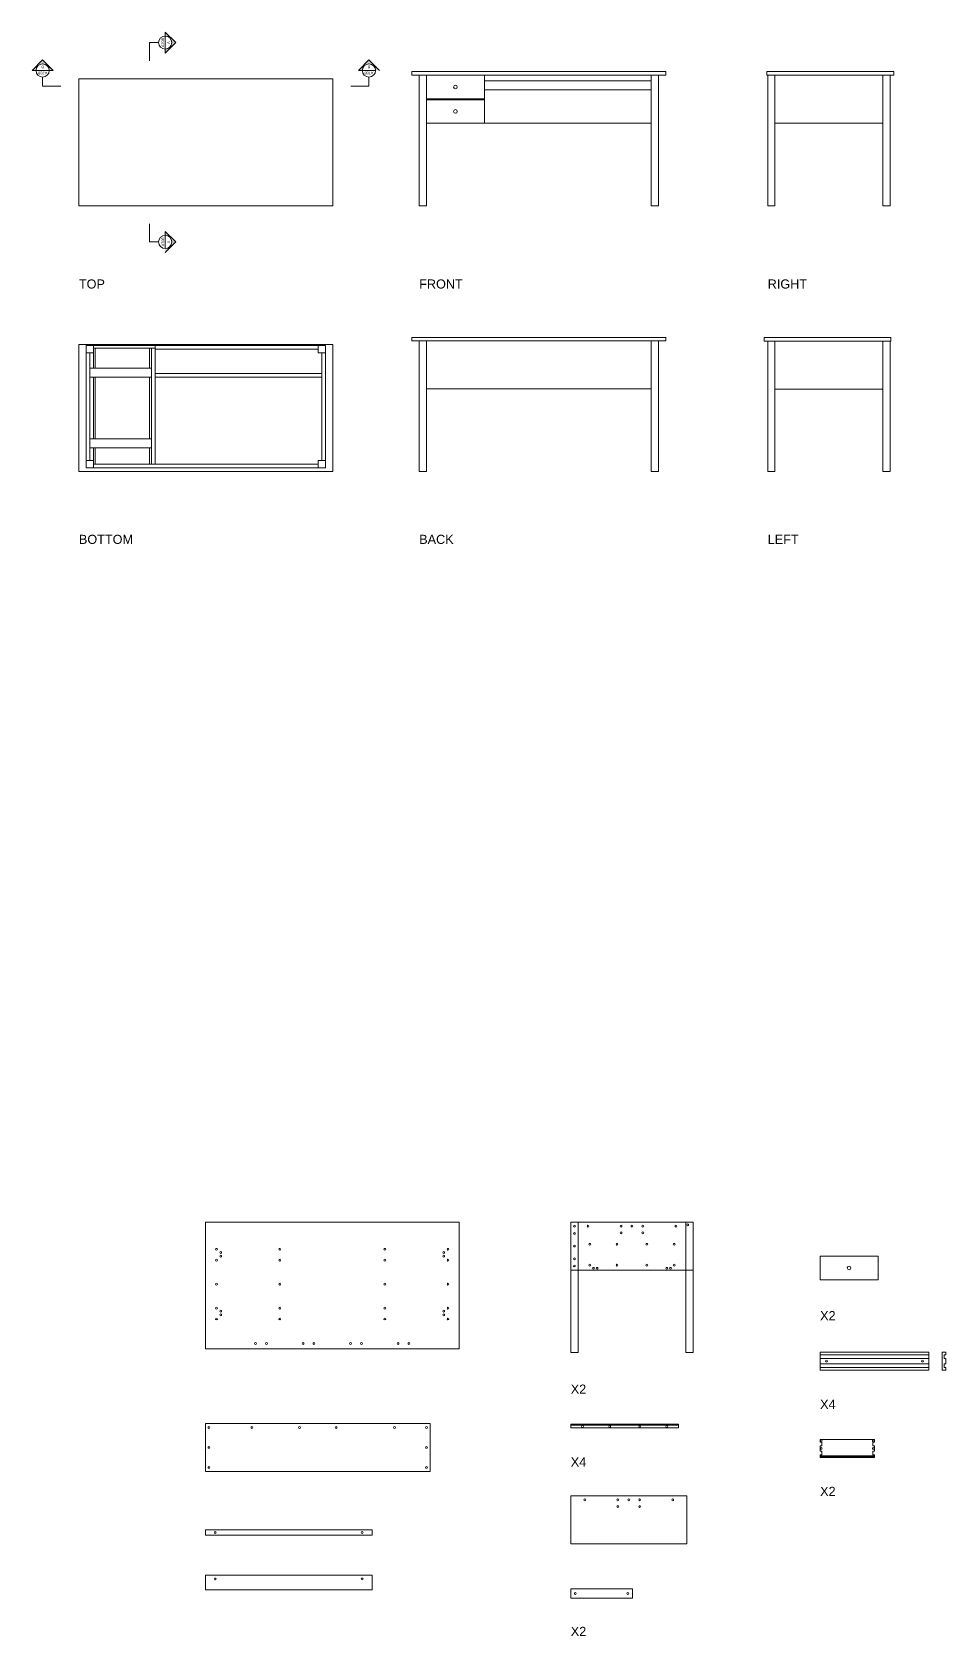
# Model space of a CAD drawing. Header units: inches. Extents: x -12 to 1445, y 6 to 914.
# Drawn here: x -12 to 492, y 6 to 891 of the extents above; entities that cross this region are included whole.
import ezdxf
from ezdxf.enums import TextEntityAlignment as Align

# ---------------------------------------------------------------- set-up
doc = ezdxf.new("R2010")
doc.units = ezdxf.units.IN
doc.header["$MEASUREMENT"] = 0
doc.layers.get('0').update_dxf_attribs({"lineweight": 20})
for name, color, linetype, lineweight in [('A-ANNO-SYMB', 3, 'Continuous', 18), ('G-ANNO-TEXT', 3, 'Continuous', 18), ('Viti', 4, 'Continuous', 18)]:
    doc.layers.add(name, color=color, linetype=linetype, lineweight=lineweight)
doc.styles.add('ARIAL', font='Arial.ttf')
doc.styles.get("Standard").update_dxf_attribs({"font": 'Arial.ttf'})

msp = doc.modelspace()

# ---------------------------------------------------------------- hatches: boundary and pattern name
at = {"layer": 'A-ANNO-SYMB', "linetype": 'Continuous', "lineweight": 20}
h = msp.add_hatch(color=256, dxfattribs=at)
h.dxf.hatch_style = 1
h.paths.add_polyline_path([(61.33, 879.3), (61.33, 881.5, 1), (61.33, 888.74), (61.33, 890.93), (67.18, 885.12)])
h = msp.add_hatch(color=256, dxfattribs=at)
h.dxf.hatch_style = 1
h.paths.add_polyline_path([(-0.48, 869.74), (-2.67, 869.74, 1), (-9.91, 869.74), (-12.11, 869.74), (-6.29, 875.59)])
h = msp.add_hatch(color=256, dxfattribs=at)
h.dxf.hatch_style = 1
h.paths.add_polyline_path([(179.52, 869.74), (177.33, 869.74, 1), (170.09, 869.74), (167.89, 869.74), (173.71, 875.59)])
h = msp.add_hatch(color=256, dxfattribs=at)
h.dxf.hatch_style = 1
h.paths.add_polyline_path([(61.33, 769.3), (61.33, 771.5, 1), (61.33, 778.74), (61.33, 780.93), (67.18, 775.12)])

# ---------------------------------------------------------------- linework, layer by layer
at = {"linetype": 'Continuous', "lineweight": 20}
for p, q in [((61.33, 881.5), (61.33, 888.74)), ((-2.67, 869.74), (-9.91, 869.74)), ((177.33, 869.74), (170.09, 869.74)), ((61.33, 771.5), (61.33, 778.74))]:
    msp.add_line(p, q, dxfattribs=at)
for p, q in [((197.4, 869.12), (337.4, 869.12)), ((197.4, 869.12), (197.4, 867.12)), ((337.4, 867.12), (337.4, 869.12)), ((463.14, 869.1), (393.14, 869.1)), ((393.14, 869.1), (393.14, 867.1)), ((463.14, 867.1), (463.14, 869.1)), ((153.71, 865.12), (145.71, 865.12)), ((197.4, 867.12), (337.4, 867.12)), ((201.4, 867.12), (201.4, 795.12)), ((205.4, 795.12), (205.4, 867.12)), ((205.4, 840.62), (205.4, 867.12)), ((237.4, 867.12), (237.4, 840.62)), ((237.4, 864.12), (329.4, 864.12)), ((237.4, 859.12), (329.4, 859.12)), ((329.4, 795.1), (329.4, 867.1)), ((333.4, 867.12), (333.4, 795.1)), ((393.14, 867.1), (463.14, 867.1)), ((393.14, 867.1), (393.64, 867.1)), ((393.64, 840.6), (393.64, 867.1)), ((393.64, 795.1), (393.64, 867.1)), ((397.64, 867.1), (397.64, 795.1)), ((457.14, 795.1), (457.14, 867.1)), ((461.14, 867.1), (461.14, 840.6)), ((461.14, 867.1), (461.14, 795.1)), ((205.4, 854.12), (237.4, 854.12)), ((205.4, 853.62), (237.4, 853.62)), ((245.4, 840.62), (205.4, 840.62)), ((245.4, 840.62), (329.4, 840.62)), ((457.14, 840.6), (397.64, 840.6)), ((201.4, 795.12), (205.4, 795.12)), ((333.4, 795.1), (329.4, 795.1)), ((397.64, 795.1), (393.64, 795.1)), ((461.14, 795.1), (457.14, 795.1)), ((153.71, 718.49), (13.71, 718.49)), ((13.71, 718.49), (13.71, 648.49)), ((13.71, 718.49), (53.71, 718.49)), ((17.71, 717.99), (145.71, 717.99)), ((55.71, 652.49), (55.71, 717.99)), ((55.71, 717.99), (55.71, 716.49)), ((149.71, 717.99), (149.71, 715.99)), ((153.71, 648.49), (153.71, 718.49)), ((197.4, 722.49), (337.4, 722.49)), ((197.4, 722.49), (197.4, 720.49)), ((197.4, 720.49), (337.4, 720.49)), ((201.4, 720.49), (201.4, 648.49)), ((201.4, 720.49), (241.4, 720.49)), ((205.4, 648.49), (205.4, 720.49)), ((205.4, 693.99), (205.4, 720.49)), ((329.4, 648.47), (329.4, 720.47)), ((333.4, 720.49), (333.4, 648.47)), ((337.4, 720.49), (337.4, 722.49)), ((391.64, 722.47), (461.64, 722.47)), ((391.64, 720.47), (391.64, 722.47)), ((461.64, 720.47), (391.64, 720.47)), ((393.64, 720.47), (393.64, 693.97)), ((393.64, 720.47), (393.64, 648.47)), ((397.64, 648.47), (397.64, 720.47)), ((457.14, 720.47), (457.14, 648.47)), ((461.14, 693.97), (461.14, 720.47)), ((461.64, 720.47), (461.14, 720.47)), ((461.14, 648.47), (461.14, 720.47)), ((461.64, 722.47), (461.64, 720.47)), ((17.71, 713.99), (17.71, 654.49)), ((19.71, 713.99), (19.71, 654.49)), ((55.71, 716.49), (21.71, 716.49)), ((21.71, 705.49), (21.71, 713.99)), ((22.71, 716.49), (22.71, 705.49)), ((52.71, 705.49), (52.71, 716.49)), ((53.71, 716.49), (53.71, 652.49)), ((55.71, 715.99), (145.71, 715.99)), ((147.71, 654.49), (147.71, 713.99)), ((149.71, 713.99), (149.71, 654.49)), ((19.71, 705.49), (53.71, 705.49)), ((19.71, 700.49), (53.71, 700.49)), ((21.71, 666.49), (21.71, 700.49)), ((22.71, 700.49), (22.71, 666.49)), ((52.71, 666.49), (52.71, 700.49)), ((55.71, 702.49), (147.71, 702.49)), ((55.71, 700.49), (147.71, 700.49)), ((205.4, 693.99), (329.4, 693.99)), ((397.64, 693.97), (457.14, 693.97)), ((19.71, 666.49), (53.71, 666.49)), ((19.71, 661.49), (53.71, 661.49)), ((21.71, 650.49), (21.71, 661.49)), ((22.71, 661.49), (22.71, 652.49)), ((52.71, 652.49), (52.71, 661.49)), ((13.71, 648.49), (153.71, 648.49)), ((17.71, 652.49), (17.71, 650.49)), ((17.71, 650.49), (17.71, 651.49)), ((17.71, 650.49), (145.71, 650.49)), ((21.71, 652.49), (145.71, 652.49)), ((201.4, 648.49), (205.4, 648.49)), ((333.4, 648.47), (329.4, 648.47)), ((393.64, 648.47), (397.64, 648.47)), ((457.14, 648.47), (461.14, 648.47)), ((89.62, 234.31), (83.46, 234.31)), ((285.02, 234.31), (285.02, 207.81)), ((285.02, 234.31), (285.02, 162.31)), ((285.02, 234.31), (352.52, 234.31)), ((289.02, 162.31), (289.02, 234.31)), ((348.52, 234.31), (348.52, 162.31)), ((352.52, 207.81), (352.52, 234.31)), ((352.52, 162.31), (352.52, 234.31)), ((352.52, 234.31), (352.52, 231.31)), ((422.56, 202.48), (422.56, 215.48)), ((422.56, 215.48), (454.56, 215.48)), ((454.56, 215.48), (454.56, 202.48)), ((289.02, 207.81), (285.02, 207.81)), ((289.02, 207.81), (348.52, 207.81)), ((348.52, 207.81), (352.52, 207.81)), ((454.56, 202.48), (422.56, 202.48)), ((285.02, 162.31), (289.02, 162.31)), ((348.52, 162.31), (352.52, 162.31)), ((422.56, 161.11), (482.56, 161.11)), ((489.95, 152.61), (489.95, 162.61)), ((491.95, 161.11), (490.95, 161.11)), ((490.95, 159.11), (490.95, 161.11)), ((482.56, 159.11), (422.56, 159.11)), ((482.56, 156.11), (422.56, 156.11)), ((422.56, 154.11), (482.56, 154.11)), ((491.95, 152.61), (489.95, 152.61)), ((491.95, 159.11), (490.95, 159.11)), ((491.95, 156.11), (490.95, 156.11)), ((490.95, 156.11), (490.95, 154.11)), ((491.95, 154.11), (490.95, 154.11)), ((187.76, 123.21), (103.16, 123.21)), ((285.02, 122.73), (344.52, 122.73)), ((285.02, 120.73), (285.02, 122.73)), ((344.52, 122.23), (285.02, 122.23)), ((344.52, 120.73), (285.02, 120.73)), ((344.52, 120.73), (344.52, 122.73)), ((422.56, 114.39), (422.56, 112.89)), ((422.56, 112.89), (423.56, 112.89)), ((422.56, 110.89), (423.56, 110.89)), ((422.56, 107.89), (423.56, 107.89)), ((423.56, 110.89), (423.56, 112.89)), ((423.56, 107.89), (423.56, 105.89)), ((452.56, 112.89), (451.56, 112.89)), ((451.56, 110.89), (451.56, 112.89)), ((452.56, 110.89), (451.56, 110.89)), ((452.56, 107.89), (451.56, 107.89)), ((451.56, 107.89), (451.56, 105.89)), ((422.56, 105.89), (423.56, 105.89)), ((422.56, 105.89), (422.56, 104.39)), ((422.56, 105.14), (422.56, 105.64)), ((422.56, 104.89), (452.56, 104.89)), ((452.56, 105.89), (451.56, 105.89)), ((83.46, 64.53), (175.46, 64.53)), ((83.46, 61.53), (83.46, 64.53)), ((175.46, 61.53), (175.46, 64.53)), ((83.46, 61.53), (175.46, 61.53)), ((285.02, 31.85), (319.02, 31.85)), ((285.02, 26.85), (285.02, 31.85)), ((285.02, 26.85), (319.02, 26.85)), ((319.02, 26.85), (319.02, 31.85))]:
    msp.add_line(p, q)
for points in [[(13.71, 865.12), (153.71, 865.12), (153.71, 795.12), (13.71, 795.12)], [(17.71, 713.99), (21.71, 713.99), (21.71, 717.99), (17.71, 717.99)], [(145.71, 713.99), (149.71, 713.99), (149.71, 717.99), (145.71, 717.99)], [(17.71, 650.49), (21.71, 650.49), (21.71, 654.49), (17.71, 654.49)], [(145.71, 650.49), (149.71, 650.49), (149.71, 654.49), (145.71, 654.49)], [(83.46, 234.31), (223.46, 234.31), (223.46, 164.31), (83.46, 164.31)], [(482.56, 152.61), (422.56, 152.61), (422.56, 162.61), (482.56, 162.61)], [(83.46, 123.21), (207.46, 123.21), (207.46, 96.71), (83.46, 96.71)], [(452.56, 104.89), (422.56, 104.89), (422.56, 105.39), (452.56, 105.39)], [(349.02, 56.8), (349.02, 83.3), (285.02, 83.3), (285.02, 56.8)], [(175.46, 31.4), (83.46, 31.4), (83.46, 39.4), (175.46, 39.4)]]:
    msp.add_lwpolyline(points, close=True)
for points in [[(491.95, 161.11), (491.95, 162.61), (489.95, 162.61)], [(489.95, 152.61), (491.95, 152.61), (491.95, 154.11)], [(491.95, 156.11), (491.95, 159.11)], [(452.56, 112.89), (452.56, 114.39), (422.56, 114.39), (422.56, 112.89)], [(422.56, 110.89), (422.56, 107.89)], [(452.56, 107.89), (452.56, 110.89)], [(422.56, 105.89), (422.56, 104.39), (452.56, 104.39), (452.56, 105.89)]]:
    msp.add_lwpolyline(points)
for centre in [(221.4, 860.62), (221.4, 847.12), (438.56, 208.98)]:
    msp.add_circle(centre, 1)
at = {"layer": 'A-ANNO-SYMB'}
for p, q in [((52.71, 885.12), (57.71, 885.12)), ((52.71, 875.12), (52.71, 885.12)), ((-6.29, 861.12), (-6.29, 866.12)), ((3.71, 861.12), (-6.29, 861.12)), ((173.71, 861.12), (163.71, 861.12)), ((173.71, 861.12), (173.71, 866.12)), ((52.71, 775.12), (52.71, 785.12)), ((52.71, 775.12), (57.71, 775.12))]:
    msp.add_line(p, q, dxfattribs=at)
at = {"layer": 'A-ANNO-SYMB', "linetype": 'Continuous', "lineweight": 20}
for p, q in [((61.33, 888.74), (61.33, 890.93)), ((61.33, 890.93), (67.18, 885.12)), ((61.33, 879.3), (67.18, 885.12)), ((61.33, 881.5), (61.33, 879.3)), ((-12.11, 869.74), (-6.29, 875.59)), ((-9.91, 869.74), (-12.11, 869.74)), ((-0.48, 869.74), (-6.29, 875.59)), ((-2.67, 869.74), (-0.48, 869.74)), ((167.89, 869.74), (173.71, 875.59)), ((170.09, 869.74), (167.89, 869.74)), ((179.52, 869.74), (173.71, 875.59)), ((61.33, 778.74), (61.33, 780.93)), ((61.33, 780.93), (67.18, 775.12)), ((61.33, 769.3), (67.18, 775.12))]:
    msp.add_line(p, q, dxfattribs=at)
for centre in [(61.33, 885.12), (-6.29, 869.74), (173.71, 869.74), (61.33, 775.12)]:
    msp.add_circle(centre, 3.62, dxfattribs=at)
at = {"layer": 'Viti'}
for centre in [(287.02, 232.06), (294.52, 232.06), (312.77, 232.06), (318.77, 232.06), (324.77, 232.06), (343.02, 232.06), (349.52, 232.81), (287.02, 228.06), (287.02, 221.06), (295.52, 222.07), (310.52, 222.07), (312.77, 228.33), (324.77, 228.33), (327.02, 222.07), (342.02, 222.07), (89.62, 219.31), (89.62, 213.31), (91.96, 217.5), (91.96, 215.5), (124.46, 219.31), (124.46, 213.31), (182.46, 219.31), (182.46, 213.31), (214.96, 217.5), (214.96, 215.5), (217.3, 219.31), (217.3, 213.31), (287.02, 214.06), (287.02, 210.06), (295.52, 210.56), (297.52, 208.82), (299.52, 208.82), (310.52, 210.56), (327.02, 210.56), (338.02, 208.82), (340.02, 208.82), (342.02, 210.56), (89.62, 200.06), (124.46, 200.06), (182.46, 200.06), (217.3, 200.06), (89.62, 186.81), (124.46, 186.81), (182.46, 186.81), (217.3, 186.81), (89.62, 180.81), (91.96, 185.12), (91.96, 183.12), (124.46, 180.81), (182.46, 180.81), (214.96, 185.12), (214.96, 183.12), (217.3, 180.81), (111.16, 167.31), (117.16, 167.31), (137.36, 167.31), (143.36, 167.31), (163.56, 167.31), (169.56, 167.31), (189.76, 167.31), (195.76, 167.31), (426.06, 157.61), (479.06, 157.61), (85.46, 120.96), (109.16, 120.97), (135.36, 120.97), (155.56, 120.97), (187.76, 120.97), (205.46, 120.96), (291.52, 121.47), (306.52, 121.47), (323.02, 121.47), (338.02, 121.47), (85.46, 109.96), (205.46, 109.96), (423.21, 113.59), (423.21, 109.41), (451.9, 113.59), (451.9, 109.41), (85.46, 98.96), (205.46, 98.96), (292.77, 81.05), (311.02, 81.05), (317.02, 81.05), (323.02, 81.05), (341.27, 81.05), (311.02, 77.31), (323.02, 77.31), (88.96, 63.03), (169.96, 63.03), (88.96, 37.4), (169.96, 37.4), (287.52, 29.35), (316.52, 29.35)]:
    msp.add_circle(centre, 0.5, dxfattribs=at)

# ---------------------------------------------------------------- texts
at = {"layer": 'A-ANNO-SYMB', "linetype": 'Continuous', "lineweight": 20}
for tag, text, rotation, p in [('A708', 'A', 90, (59.22, 885.12)), ('A', 'A301', 90, (62.44, 885.12)), ('A708', 'A', 180, (-6.29, 867.63)), ('B', 'A301', 180, (-6.29, 870.85)), ('A708', 'A', 180, (173.71, 867.63)), ('B', 'A301', 180, (173.71, 870.85)), ('A708', 'A', 90, (59.22, 775.12)), ('A', 'A301', 90, (62.44, 775.12))]:
    msp.add_attdef(tag, text=text, height=1.5, rotation=rotation, dxfattribs=at).set_placement(p, align=Align.TOP_CENTER)
at = {"layer": 'G-ANNO-TEXT', "char_height": 5, "attachment_point": 1, "style": 'ARIAL'}
for s, insert in [('{\\fArial|b0|i0|c0|p0;TOP}', (13.71, 754.43)), ('{\\fArial|b0|i0|c0|p0;FRONT}', (201.4, 754.43)), ('{\\fArial|b0|i0|c0|p0;RIGHT}', (393.64, 754.43)), ('{\\fArial|b0|i0|c0|p0;BOTTOM}', (13.71, 613.52)), ('{\\fArial|b0|i0|c0|p0;BACK}', (201.4, 613.52)), ('{\\fArial|b0|i0|c0|p0;LEFT}', (393.64, 613.52)), ('{\\fArial|b0|i0|c0|p0;X2}', (422.56, 185.16)), ('{\\fArial|b0|i0|c0|p0;X2}', (285.02, 144.65)), ('{\\fArial|b0|i0|c0|p0;X4}', (422.56, 136.25)), ('{\\fArial|b0|i0|c0|p0;X4}', (285.02, 104.42)), ('{\\fArial|b0|i0|c0|p0;X2}', (422.56, 88.21)), ('{\\fArial|b0|i0|c0|p0;X2}', (285.02, 10.95))]:
    msp.add_mtext_dynamic_manual_height_columns(s, width=9, gutter_width=2.5, heights=[0], dxfattribs=dict(at, insert=insert))

doc.saveas('drawing.dxf')
